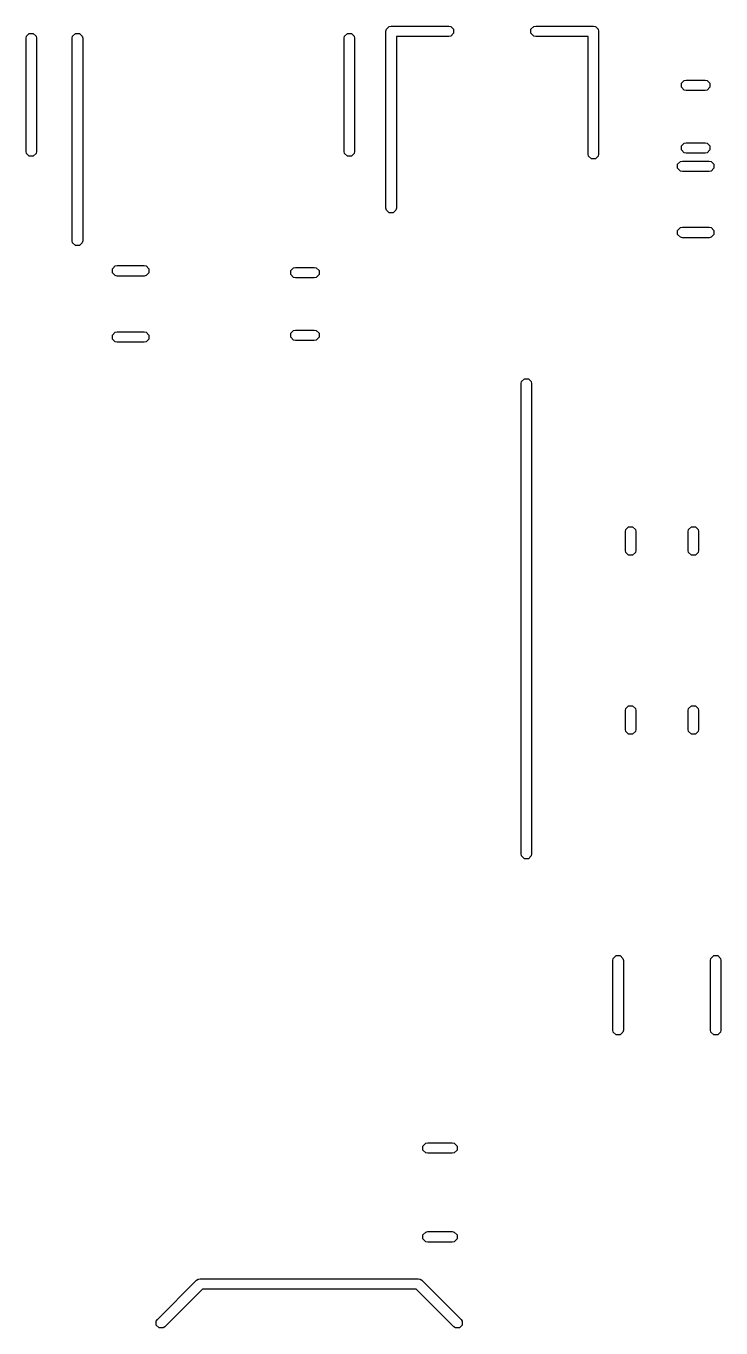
# Model space of a CAD drawing. Extents: x 89 to 178, y -115 to -57.
# Drawn here: x 162 to 169.97, y -103.71 to -88.76 of the extents above; entities that cross this region are included whole.
import ezdxf

# ---------------------------------------------------------------- set-up
doc = ezdxf.new("R2010")
doc.units = 0
doc.layers.add('BLACK', color=7, linetype='CONTINUOUS')

msp = doc.modelspace()

# ---------------------------------------------------------------- linework, layer by layer
at = {"layer": 'BLACK', "linetype": 'CONTINUOUS'}
for p, q in [((166.134567, -88.797039), (166.167039, -88.764567)), ((166.167039, -88.764567), (166.19, -88.76)), ((166.19, -88.76), (166.85, -88.76)), ((166.85, -88.76), (166.872961, -88.764567)), ((166.872961, -88.764567), (166.905433, -88.797039)), ((167.794567, -88.797039), (167.827039, -88.764567)), ((167.827039, -88.764567), (167.85, -88.76)), ((167.85, -88.76), (168.51, -88.76)), ((168.51, -88.76), (168.532961, -88.764567)), ((168.532961, -88.764567), (168.565433, -88.797039)), ((162, -88.9), (162.004567, -88.877039)), ((162, -89.55), (162, -88.9)), ((162.004567, -88.877039), (162.037039, -88.844567)), ((162.037039, -88.844567), (162.082961, -88.844567)), ((162.082961, -88.844567), (162.115433, -88.877039)), ((162.115433, -88.877039), (162.12, -88.9)), ((162.12, -88.9), (162.12, -89.55)), ((162.53, -88.9), (162.534567, -88.877039)), ((162.53, -89.55), (162.53, -88.9)), ((162.534567, -88.877039), (162.567039, -88.844567)), ((162.567039, -88.844567), (162.612961, -88.844567)), ((162.612961, -88.844567), (162.645433, -88.877039)), ((162.645433, -88.877039), (162.65, -88.9)), ((162.65, -88.9), (162.65, -89.55)), ((165.65, -88.9), (165.654567, -88.877039)), ((165.65, -89.55), (165.65, -88.9)), ((165.654567, -88.877039), (165.687039, -88.844567)), ((165.687039, -88.844567), (165.732961, -88.844567)), ((165.732961, -88.844567), (165.765433, -88.877039)), ((165.765433, -88.877039), (165.77, -88.9)), ((165.77, -88.9), (165.77, -89.55)), ((166.13, -88.82), (166.134567, -88.797039)), ((166.13, -90.85), (166.13, -88.82)), ((166.85, -88.88), (166.25, -88.88)), ((166.25, -88.88), (166.25, -90.85)), ((166.872961, -88.875433), (166.85, -88.88)), ((166.905433, -88.842961), (166.872961, -88.875433)), ((166.905433, -88.797039), (166.905433, -88.842961)), ((167.794567, -88.842961), (167.794567, -88.797039)), ((167.827039, -88.875433), (167.794567, -88.842961)), ((167.85, -88.88), (167.827039, -88.875433)), ((168.45, -88.88), (167.85, -88.88)), ((168.45, -90.23), (168.45, -88.88)), ((168.565433, -88.797039), (168.57, -88.82)), ((168.57, -88.82), (168.57, -90.23)), ((169.521731, -89.417039), (169.554203, -89.384567)), ((169.521731, -89.462961), (169.521731, -89.417039)), ((169.554203, -89.495433), (169.521731, -89.462961)), ((169.554203, -89.384567), (169.577164, -89.38)), ((169.577164, -89.5), (169.554203, -89.495433)), ((169.577164, -89.38), (169.792836, -89.38)), ((169.792836, -89.5), (169.577164, -89.5)), ((169.792836, -89.38), (169.815797, -89.384567)), ((169.815797, -89.495433), (169.792836, -89.5)), ((169.815797, -89.384567), (169.848269, -89.417039)), ((169.848269, -89.462961), (169.815797, -89.495433)), ((169.848269, -89.417039), (169.848269, -89.462961)), ((162, -90.2), (162, -89.55)), ((162.12, -89.55), (162.12, -90.2)), ((162.53, -91.225), (162.53, -89.55)), ((162.65, -89.55), (162.65, -91.225)), ((165.65, -90.2), (165.65, -89.55)), ((165.77, -89.55), (165.77, -90.2)), ((169.521731, -90.137039), (169.554203, -90.104567)), ((169.554203, -90.104567), (169.577164, -90.1)), ((169.577164, -90.1), (169.792836, -90.1)), ((169.792836, -90.1), (169.815797, -90.104567)), ((169.815797, -90.104567), (169.848269, -90.137039)), ((162.004567, -90.222961), (162, -90.2)), ((162.037039, -90.255433), (162.004567, -90.222961)), ((162.082961, -90.255433), (162.037039, -90.255433)), ((162.115433, -90.222961), (162.082961, -90.255433)), ((162.12, -90.2), (162.115433, -90.222961)), ((165.654567, -90.222961), (165.65, -90.2)), ((165.687039, -90.255433), (165.654567, -90.222961)), ((165.732961, -90.255433), (165.687039, -90.255433)), ((165.765433, -90.222961), (165.732961, -90.255433)), ((165.77, -90.2), (165.765433, -90.222961)), ((168.454567, -90.252961), (168.45, -90.23)), ((168.487039, -90.285433), (168.454567, -90.252961)), ((168.565433, -90.252961), (168.532961, -90.285433)), ((168.57, -90.23), (168.565433, -90.252961)), ((169.521731, -90.182961), (169.521731, -90.137039)), ((169.554203, -90.215433), (169.521731, -90.182961)), ((169.577164, -90.22), (169.554203, -90.215433)), ((169.792836, -90.22), (169.577164, -90.22)), ((169.815797, -90.215433), (169.792836, -90.22)), ((169.848269, -90.182961), (169.815797, -90.215433)), ((169.848269, -90.137039), (169.848269, -90.182961)), ((168.532961, -90.285433), (168.487039, -90.285433)), ((169.475926, -90.347039), (169.508398, -90.314567)), ((169.475926, -90.392961), (169.475926, -90.347039)), ((169.508398, -90.425433), (169.475926, -90.392961)), ((169.508398, -90.314567), (169.531359, -90.31)), ((169.531359, -90.31), (169.838641, -90.31)), ((169.838641, -90.31), (169.861602, -90.314567)), ((169.861602, -90.314567), (169.894074, -90.347039)), ((169.894074, -90.392961), (169.861602, -90.425433)), ((169.894074, -90.347039), (169.894074, -90.392961)), ((169.531359, -90.43), (169.508398, -90.425433)), ((169.838641, -90.43), (169.531359, -90.43)), ((169.861602, -90.425433), (169.838641, -90.43)), ((166.134567, -90.872961), (166.13, -90.85)), ((166.25, -90.85), (166.245433, -90.872961)), ((166.167039, -90.905433), (166.134567, -90.872961)), ((166.212961, -90.905433), (166.167039, -90.905433)), ((166.245433, -90.872961), (166.212961, -90.905433)), ((169.475926, -91.107039), (169.508398, -91.074567)), ((169.475926, -91.152961), (169.475926, -91.107039)), ((169.508398, -91.185433), (169.475926, -91.152961)), ((169.508398, -91.074567), (169.531359, -91.07)), ((169.531359, -91.07), (169.838641, -91.07)), ((169.838641, -91.07), (169.861602, -91.074567)), ((169.861602, -91.074567), (169.894074, -91.107039)), ((169.894074, -91.152961), (169.861602, -91.185433)), ((169.894074, -91.107039), (169.894074, -91.152961)), ((162.534567, -91.247961), (162.53, -91.225)), ((162.567039, -91.280433), (162.534567, -91.247961)), ((162.612961, -91.280433), (162.567039, -91.280433)), ((162.645433, -91.247961), (162.612961, -91.280433)), ((162.65, -91.225), (162.645433, -91.247961)), ((169.531359, -91.19), (169.508398, -91.185433)), ((169.838641, -91.19), (169.531359, -91.19)), ((169.861602, -91.185433), (169.838641, -91.19)), ((162.990926, -91.547039), (163.023398, -91.514567)), ((162.990926, -91.592961), (162.990926, -91.547039)), ((163.023398, -91.625433), (162.990926, -91.592961)), ((163.023398, -91.514567), (163.046359, -91.51)), ((163.046359, -91.51), (163.353641, -91.51)), ((163.353641, -91.51), (163.376602, -91.514567)), ((163.376602, -91.514567), (163.409074, -91.547039)), ((163.409074, -91.592961), (163.376602, -91.625433)), ((163.409074, -91.547039), (163.409074, -91.592961)), ((165.036731, -91.567039), (165.069203, -91.534567)), ((165.036731, -91.612961), (165.036731, -91.567039)), ((165.069203, -91.645433), (165.036731, -91.612961)), ((165.069203, -91.534567), (165.092164, -91.53)), ((165.092164, -91.53), (165.307836, -91.53)), ((165.307836, -91.53), (165.330797, -91.534567)), ((165.330797, -91.534567), (165.363269, -91.567039)), ((165.363269, -91.612961), (165.330797, -91.645433)), ((165.363269, -91.567039), (165.363269, -91.612961)), ((163.046359, -91.63), (163.023398, -91.625433)), ((163.353641, -91.63), (163.046359, -91.63)), ((163.376602, -91.625433), (163.353641, -91.63)), ((165.092164, -91.65), (165.069203, -91.645433)), ((165.307836, -91.65), (165.092164, -91.65)), ((165.330797, -91.645433), (165.307836, -91.65)), ((162.990926, -92.307039), (163.023398, -92.274567)), ((162.990926, -92.352961), (162.990926, -92.307039)), ((163.023398, -92.385433), (162.990926, -92.352961)), ((163.023398, -92.274567), (163.046359, -92.27)), ((163.046359, -92.27), (163.353641, -92.27)), ((163.353641, -92.27), (163.376602, -92.274567)), ((163.376602, -92.274567), (163.409074, -92.307039)), ((163.409074, -92.352961), (163.376602, -92.385433)), ((163.409074, -92.307039), (163.409074, -92.352961)), ((165.036731, -92.287039), (165.069203, -92.254567)), ((165.036731, -92.332961), (165.036731, -92.287039)), ((165.069203, -92.365433), (165.036731, -92.332961)), ((165.069203, -92.254567), (165.092164, -92.25)), ((165.092164, -92.25), (165.307836, -92.25)), ((165.307836, -92.25), (165.330797, -92.254567)), ((165.330797, -92.254567), (165.363269, -92.287039)), ((165.363269, -92.332961), (165.330797, -92.365433)), ((165.363269, -92.287039), (165.363269, -92.332961)), ((163.046359, -92.39), (163.023398, -92.385433)), ((163.353641, -92.39), (163.046359, -92.39)), ((163.376602, -92.385433), (163.353641, -92.39)), ((165.092164, -92.37), (165.069203, -92.365433)), ((165.307836, -92.37), (165.092164, -92.37)), ((165.330797, -92.365433), (165.307836, -92.37)), ((167.686067, -92.841039), (167.718539, -92.808567)), ((167.718539, -92.808567), (167.764461, -92.808567)), ((167.764461, -92.808567), (167.796933, -92.841039)), ((167.6815, -92.864), (167.686067, -92.841039)), ((167.6815, -96.314), (167.6815, -92.864)), ((167.796933, -92.841039), (167.8015, -92.864)), ((167.8015, -92.864), (167.8015, -96.314)), ((168.878, -94.563164), (168.882567, -94.540203)), ((168.878, -94.778836), (168.878, -94.563164)), ((168.882567, -94.540203), (168.915039, -94.507731)), ((168.915039, -94.507731), (168.960961, -94.507731)), ((168.960961, -94.507731), (168.993433, -94.540203)), ((168.993433, -94.540203), (168.998, -94.563164)), ((168.998, -94.563164), (168.998, -94.778836)), ((169.598, -94.563164), (169.602567, -94.540203)), ((169.598, -94.778836), (169.598, -94.563164)), ((169.602567, -94.540203), (169.635039, -94.507731)), ((169.635039, -94.507731), (169.680961, -94.507731)), ((169.680961, -94.507731), (169.713433, -94.540203)), ((169.713433, -94.540203), (169.718, -94.563164)), ((169.718, -94.563164), (169.718, -94.778836)), ((168.882567, -94.801797), (168.878, -94.778836)), ((168.915039, -94.834269), (168.882567, -94.801797)), ((168.960961, -94.834269), (168.915039, -94.834269)), ((168.993433, -94.801797), (168.960961, -94.834269)), ((168.998, -94.778836), (168.993433, -94.801797)), ((169.602567, -94.801797), (169.598, -94.778836)), ((169.635039, -94.834269), (169.602567, -94.801797)), ((169.680961, -94.834269), (169.635039, -94.834269)), ((169.713433, -94.801797), (169.680961, -94.834269)), ((169.718, -94.778836), (169.713433, -94.801797)), ((167.6815, -98.264), (167.6815, -96.314)), ((167.8015, -96.314), (167.8015, -98.264)), ((168.878, -96.618164), (168.882567, -96.595203)), ((168.878, -96.833836), (168.878, -96.618164)), ((168.882567, -96.595203), (168.915039, -96.562731)), ((168.915039, -96.562731), (168.960961, -96.562731)), ((168.960961, -96.562731), (168.993433, -96.595203)), ((168.993433, -96.595203), (168.998, -96.618164)), ((168.998, -96.618164), (168.998, -96.833836)), ((169.598, -96.618164), (169.602567, -96.595203)), ((169.598, -96.833836), (169.598, -96.618164)), ((169.602567, -96.595203), (169.635039, -96.562731)), ((169.635039, -96.562731), (169.680961, -96.562731)), ((169.680961, -96.562731), (169.713433, -96.595203)), ((169.713433, -96.595203), (169.718, -96.618164)), ((169.718, -96.618164), (169.718, -96.833836)), ((168.882567, -96.856797), (168.878, -96.833836)), ((168.998, -96.833836), (168.993433, -96.856797)), ((169.602567, -96.856797), (169.598, -96.833836)), ((169.718, -96.833836), (169.713433, -96.856797)), ((168.915039, -96.889269), (168.882567, -96.856797)), ((168.960961, -96.889269), (168.915039, -96.889269)), ((168.993433, -96.856797), (168.960961, -96.889269)), ((169.635039, -96.889269), (169.602567, -96.856797)), ((169.680961, -96.889269), (169.635039, -96.889269)), ((169.713433, -96.856797), (169.680961, -96.889269)), ((167.686067, -98.286961), (167.6815, -98.264)), ((167.718539, -98.319433), (167.686067, -98.286961)), ((167.764461, -98.319433), (167.718539, -98.319433)), ((167.796933, -98.286961), (167.764461, -98.319433)), ((167.8015, -98.264), (167.796933, -98.286961)), ((168.7345, -99.485878), (168.739067, -99.462917)), ((168.7345, -100.285122), (168.7345, -99.485878)), ((168.739067, -99.462917), (168.771539, -99.430445)), ((168.771539, -99.430445), (168.817461, -99.430445)), ((168.817461, -99.430445), (168.849933, -99.462917)), ((168.849933, -99.462917), (168.8545, -99.485878)), ((168.8545, -99.485878), (168.8545, -100.285122)), ((169.8545, -99.485878), (169.859067, -99.462917)), ((169.8545, -100.285122), (169.8545, -99.485878)), ((169.859067, -99.462917), (169.891539, -99.430445)), ((169.891539, -99.430445), (169.937461, -99.430445)), ((169.937461, -99.430445), (169.969933, -99.462917)), ((169.969933, -99.462917), (169.9745, -99.485878)), ((169.9745, -99.485878), (169.9745, -100.285122)), ((168.739067, -100.308083), (168.7345, -100.285122)), ((168.771539, -100.340555), (168.739067, -100.308083)), ((168.817461, -100.340555), (168.771539, -100.340555)), ((168.849933, -100.308083), (168.817461, -100.340555)), ((168.8545, -100.285122), (168.849933, -100.308083)), ((169.859067, -100.308083), (169.8545, -100.285122)), ((169.891539, -100.340555), (169.859067, -100.308083)), ((169.937461, -100.340555), (169.891539, -100.340555)), ((169.969933, -100.308083), (169.937461, -100.340555)), ((169.9745, -100.285122), (169.969933, -100.308083)), ((166.553987, -101.617039), (166.586459, -101.584567)), ((166.553987, -101.662961), (166.553987, -101.617039)), ((166.586459, -101.584567), (166.60942, -101.58)), ((166.60942, -101.58), (166.89058, -101.58)), ((166.89058, -101.58), (166.913541, -101.584567)), ((166.913541, -101.584567), (166.946013, -101.617039)), ((166.946013, -101.617039), (166.946013, -101.662961)), ((166.586459, -101.695433), (166.553987, -101.662961)), ((166.60942, -101.7), (166.586459, -101.695433)), ((166.89058, -101.7), (166.60942, -101.7)), ((166.913541, -101.695433), (166.89058, -101.7)), ((166.946013, -101.662961), (166.913541, -101.695433)), ((166.553987, -102.637039), (166.586459, -102.604567)), ((166.553987, -102.682961), (166.553987, -102.637039)), ((166.586459, -102.604567), (166.60942, -102.6)), ((166.60942, -102.6), (166.89058, -102.6)), ((166.89058, -102.6), (166.913541, -102.604567)), ((166.913541, -102.604567), (166.946013, -102.637039)), ((166.946013, -102.637039), (166.946013, -102.682961)), ((166.586459, -102.715433), (166.553987, -102.682961)), ((166.60942, -102.72), (166.586459, -102.715433)), ((166.89058, -102.72), (166.60942, -102.72)), ((166.913541, -102.715433), (166.89058, -102.72)), ((166.946013, -102.682961), (166.913541, -102.715433)), ((163.507574, -103.607574), (163.957574, -103.157574)), ((164.024852, -103.26), (163.592426, -103.692426)), ((163.957574, -103.157574), (163.977039, -103.144567)), ((163.977039, -103.144567), (164, -103.14)), ((164, -103.14), (166.5, -103.14)), ((166.475148, -103.26), (164.024852, -103.26)), ((166.907574, -103.692426), (166.475148, -103.26)), ((166.5, -103.14), (166.522961, -103.144567)), ((166.522961, -103.144567), (166.542426, -103.157574)), ((166.542426, -103.157574), (166.992426, -103.607574)), ((163.494567, -103.627039), (163.507574, -103.607574)), ((163.494567, -103.672961), (163.494567, -103.627039)), ((163.527039, -103.705433), (163.494567, -103.672961)), ((163.572961, -103.705433), (163.527039, -103.705433)), ((163.592426, -103.692426), (163.572961, -103.705433)), ((166.927039, -103.705433), (166.907574, -103.692426)), ((166.972961, -103.705433), (166.927039, -103.705433)), ((167.005433, -103.672961), (166.972961, -103.705433)), ((166.992426, -103.607574), (167.005433, -103.627039)), ((167.005433, -103.627039), (167.005433, -103.672961))]:
    msp.add_line(p, q, dxfattribs=at)

doc.saveas('drawing.dxf')
